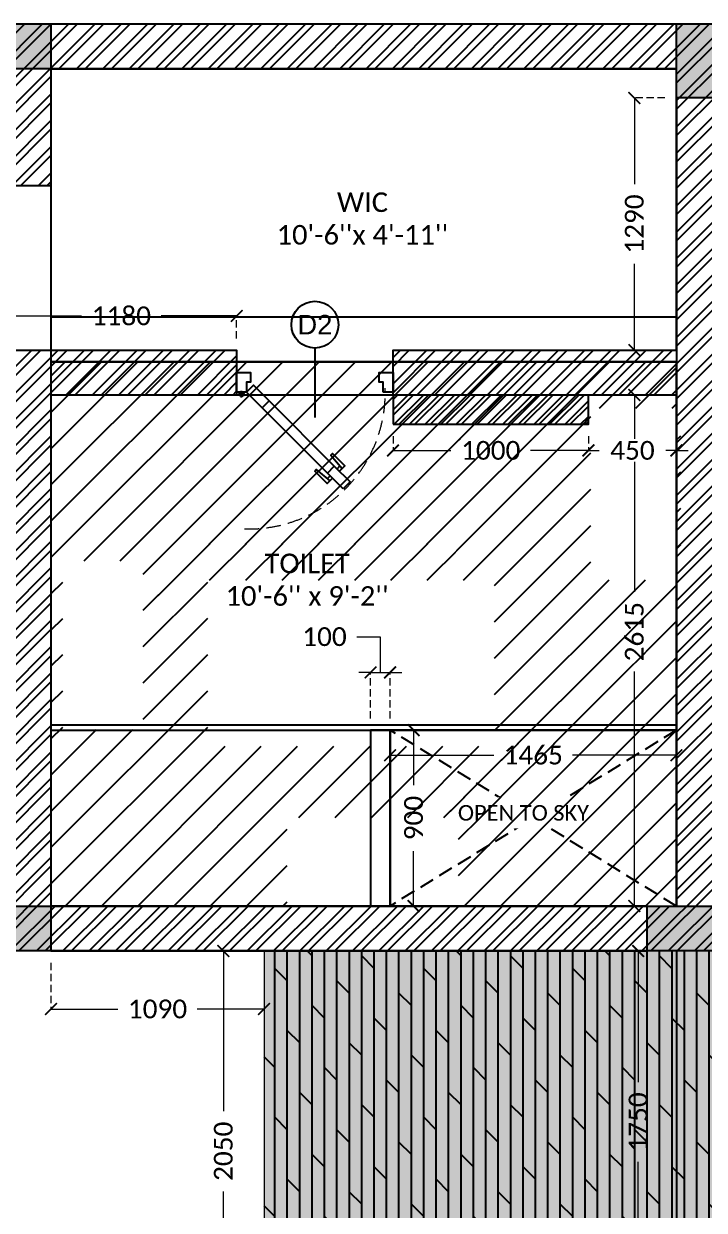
# Model space of a CAD drawing. Header units: millimetres. Extents: x -15000 to 115650, y -17045 to 28620.
# Drawn here: x 92071 to 95552, y -1327 to 4745 of the extents above; entities that cross this region are included whole.
import ezdxf
from ezdxf.enums import TextEntityAlignment as Align

# ---------------------------------------------------------------- set-up
doc = ezdxf.new("R2010")
doc.units = ezdxf.units.MM
doc.header["$LTSCALE"] = 150
for name, pattern in [('3BHK-W(SB)$0$HIDDEN', [0.375, 0.25, -0.125]), ('DASHED', [0.75, 0.5, -0.25]), ('HIDDEN', [0])]:
    doc.linetypes.add(name, pattern=pattern)
for name, color, linetype in [('ad-Column', 3, 'Continuous'), ('ad-Column Hatch', 125, 'Continuous'), ('ad-Door', 11, 'Continuous'), ('ad-Elevation 10', 8, 'Continuous'), ('ad-Furniture', 8, 'Continuous'), ('ad-Ledge Wall', 6, 'Continuous'), ('ad-Revision', 4, 'Continuous'), ('ad-Text main', 7, 'Continuous'), ('ad-Text Main_Door&window Label', 7, 'Continuous'), ('ad-Wall', 240, 'Continuous'), ('ad-Wall hatch', 8, 'Continuous'), ('BEAMS', 2, 'Continuous'), ('hatch', 8, 'Continuous')]:
    doc.layers.add(name, color=color, linetype=linetype)
doc.layers.add('ad-Dimension', color=5, linetype='Continuous', lineweight=0, true_color=0x0000ff)
doc.layers.add('ad-Glass Sectionline', color=140, linetype='Continuous', true_color=0x00bfff)
doc.layers.add('ad-Verandah', color=7, linetype='Continuous', true_color=0xa57c52)
doc.layers.get('ad-Furniture').off()
doc.styles.add('New Text Style', font='arial.ttf', dxfattribs={"height": 100})
doc.styles.get("Standard").update_dxf_attribs({"font": 'calibril.ttf'})
doc.dimstyles.new('A-75-DIM-INT (Framing)', dxfattribs={"dimscale": 100, "dimtxt": 0.8, "dimasz": 0.5, "dimexe": 0, "dimexo": 0.5, "dimgap": 0.5, "dimtad": 0, "dimdec": 0, "dimdsep": 46, "dimtxsty": 'Standard', "dimblk": 'ARCHTICK', "dimcen": 0.025, "dimclrd": 256, "dimclre": 256, "dimclrt": 256, "dimazin": 2, "dimtfac": 1, "dimtdec": 0, "dimtmove": 1, "dimatfit": 0, "dimldrblk": 'ARCHTICK', "dimfxl": 1, "dimtfill": 1, "dimtolj": 1, "dimtzin": 0, "dimarcsym": 0})

# ---------------------------------------------------------------- blocks, each defined once
blk = doc.blocks.new('_ArchTick')
at = {"color": 0, "linetype": 'ByBlock', "const_width": 0.15}
blk.add_lwpolyline([(-0.5, -0.5), (0.5, 0.5)], dxfattribs=at)
blk = doc.blocks.new('*D17')
at = {"layer": 'ad-Dimension', "linetype": '3BHK-W(SB)$0$HIDDEN', "lineweight": -2}
for p, q in [((8250, -9255), (8094.8, -9255)), ((8250, -10545), (8094.8, -10545))]:
    blk.add_line(p, q, dxfattribs=at)
at = {"layer": 'ad-Dimension', "lineweight": -2}
for p, q in [((8094.8, -9255), (8094.8, -9696.6)), ((8094.8, -10545), (8094.8, -10103.4))]:
    blk.add_line(p, q, dxfattribs=at)
at = {"layer": 'Defpoints', "color": 0}
for p in [(8310, -9255), (8094.8, -10545), (8310, -10545)]:
    blk.add_point(p, dxfattribs=at)
at = {"layer": 'ad-Dimension', "lineweight": -2, "xscale": 60, "yscale": 60, "zscale": 60}
for p, rotation in [((8094.8, -9255), 90), ((8094.8, -10545), 270)]:
    blk.add_blockref('_ArchTick', p, dxfattribs=dict(at, rotation=rotation))
at = {"layer": 'ad-Dimension', "insert": (8094.8, -9900), "char_height": 96, "attachment_point": 5, "rotation": 90, "bg_fill": 3, "box_fill_scale": 1.1, "bg_fill_color": 257, "bg_fill_transparency": 0}
blk.add_mtext('\\A1;1290', dxfattribs=at)
blk = doc.blocks.new('*D18')
at = {"layer": 'ad-Dimension', "linetype": '3BHK-W(SB)$0$HIDDEN', "lineweight": -2}
for p, q in [((8250, -10775), (8094.8, -10775)), ((8250, -13390), (8094.8, -13390))]:
    blk.add_line(p, q, dxfattribs=at)
at = {"layer": 'ad-Dimension', "lineweight": -2}
for p, q in [((8094.8, -10775), (8094.8, -11782.6)), ((8094.8, -13390), (8094.8, -12189.7))]:
    blk.add_line(p, q, dxfattribs=at)
at = {"layer": 'Defpoints', "color": 0}
for p in [(8310, -10775), (8094.8, -13390), (8310, -13390)]:
    blk.add_point(p, dxfattribs=at)
at = {"layer": 'ad-Dimension', "lineweight": -2, "xscale": 60, "yscale": 60, "zscale": 60}
for p, rotation in [((8094.8, -10775), 90), ((8094.8, -13390), 270)]:
    blk.add_blockref('_ArchTick', p, dxfattribs=dict(at, rotation=rotation))
at = {"layer": 'ad-Dimension', "insert": (8094.8, -11986.2), "char_height": 96, "attachment_point": 5, "rotation": 90, "bg_fill": 3, "box_fill_scale": 1.1, "bg_fill_color": 257, "bg_fill_transparency": 0}
blk.add_mtext('\\A1;2615', dxfattribs=at)
blk = doc.blocks.new('*D19')
at = {"layer": 'ad-Dimension', "linetype": '3BHK-W(SB)$0$HIDDEN', "lineweight": -2}
for p, q in [((4880, -10485), (4880, -10370.3)), ((6060, -10485), (6060, -10370.3))]:
    blk.add_line(p, q, dxfattribs=at)
at = {"layer": 'ad-Dimension', "lineweight": -2}
for p, q in [((4880, -10370.3), (5266.6, -10370.3)), ((6060, -10370.3), (5673.4, -10370.3))]:
    blk.add_line(p, q, dxfattribs=at)
at = {"layer": 'Defpoints', "color": 0}
for p in [(6060, -10370.3), (4880, -10545), (6060, -10545)]:
    blk.add_point(p, dxfattribs=at)
at = {"layer": 'ad-Dimension', "lineweight": -2, "xscale": 60, "yscale": 60, "zscale": 60, "rotation": 180}
blk.add_blockref('_ArchTick', (4880, -10370.3), dxfattribs=at)
at = {"layer": 'ad-Dimension', "lineweight": -2, "xscale": 60, "yscale": 60, "zscale": 60}
blk.add_blockref('_ArchTick', (6060, -10370.3), dxfattribs=at)
at = {"layer": 'ad-Dimension', "insert": (5470, -10370.3), "char_height": 96, "attachment_point": 5, "bg_fill": 3, "box_fill_scale": 1.1, "bg_fill_color": 257, "bg_fill_transparency": 0}
blk.add_mtext('\\A1;1180', dxfattribs=at)
blk = doc.blocks.new('*D48')
at = {"layer": 'ad-Dimension', "linetype": '3BHK-W(SB)$0$HIDDEN', "lineweight": -2}
for p, q in [((6860, -10985), (6860, -11058.6)), ((7860, -10985), (7860, -11058.6))]:
    blk.add_line(p, q, dxfattribs=at)
at = {"layer": 'ad-Dimension', "lineweight": -2}
for p, q in [((6860, -11058.6), (7156.6, -11058.6)), ((7860, -11058.6), (7563.4, -11058.6))]:
    blk.add_line(p, q, dxfattribs=at)
at = {"layer": 'Defpoints', "color": 0}
for p in [(6860, -10925), (7860, -10925), (7860, -11058.6)]:
    blk.add_point(p, dxfattribs=at)
at = {"layer": 'ad-Dimension', "lineweight": -2, "xscale": 60, "yscale": 60, "zscale": 60, "rotation": 180}
blk.add_blockref('_ArchTick', (6860, -11058.6), dxfattribs=at)
at = {"layer": 'ad-Dimension', "lineweight": -2, "xscale": 60, "yscale": 60, "zscale": 60}
blk.add_blockref('_ArchTick', (7860, -11058.6), dxfattribs=at)
at = {"layer": 'ad-Dimension', "insert": (7360, -11058.6), "char_height": 96, "attachment_point": 5, "bg_fill": 3, "box_fill_scale": 1.1, "bg_fill_color": 257, "bg_fill_transparency": 0}
blk.add_mtext('\\A1;1000', dxfattribs=at)
blk = doc.blocks.new('*D60')
at = {"layer": 'ad-Dimension', "linetype": '3BHK-W(SB)$0$HIDDEN', "lineweight": -2}
for p, q in [((6140, -13620), (5991.9, -13620)), ((6140, -15670), (5991.9, -15670))]:
    blk.add_line(p, q, dxfattribs=at)
at = {"layer": 'ad-Dimension', "lineweight": -2}
for p, q in [((5991.9, -13620), (5991.9, -14439.3)), ((5991.9, -15670), (5991.9, -14850.7))]:
    blk.add_line(p, q, dxfattribs=at)
at = {"layer": 'Defpoints', "color": 0}
for p in [(5991.9, -13620), (6200, -13620), (6200, -15670)]:
    blk.add_point(p, dxfattribs=at)
at = {"layer": 'ad-Dimension', "lineweight": -2, "xscale": 60, "yscale": 60, "zscale": 60}
for p, rotation in [((5991.9, -13620), 90), ((5991.9, -15670), 270)]:
    blk.add_blockref('_ArchTick', p, dxfattribs=dict(at, rotation=rotation))
at = {"layer": 'ad-Dimension', "insert": (5991.9, -14645), "char_height": 96, "attachment_point": 5, "rotation": 90, "bg_fill": 3, "box_fill_scale": 1.1, "bg_fill_color": 257, "bg_fill_transparency": 0}
blk.add_mtext('\\A1;2050', dxfattribs=at)
blk = doc.blocks.new('*D61')
at = {"layer": 'ad-Dimension', "linetype": '3BHK-W(SB)$0$HIDDEN', "lineweight": -2}
for p, q in [((5110, -13680), (5110, -13917.2)), ((6200, -13680), (6200, -13917.2))]:
    blk.add_line(p, q, dxfattribs=at)
at = {"layer": 'ad-Dimension', "lineweight": -2}
for p, q in [((5110, -13917.2), (5451.6, -13917.2)), ((6200, -13917.2), (5858.4, -13917.2))]:
    blk.add_line(p, q, dxfattribs=at)
at = {"layer": 'Defpoints', "color": 0}
for p in [(5110, -13620), (6200, -13620), (6200, -13917.2)]:
    blk.add_point(p, dxfattribs=at)
at = {"layer": 'ad-Dimension', "lineweight": -2, "xscale": 60, "yscale": 60, "zscale": 60, "rotation": 180}
blk.add_blockref('_ArchTick', (5110, -13917.2), dxfattribs=at)
at = {"layer": 'ad-Dimension', "lineweight": -2, "xscale": 60, "yscale": 60, "zscale": 60}
blk.add_blockref('_ArchTick', (6200, -13917.2), dxfattribs=at)
at = {"layer": 'ad-Dimension', "insert": (5655, -13917.2), "char_height": 96, "attachment_point": 5, "bg_fill": 3, "box_fill_scale": 1.1, "bg_fill_color": 257, "bg_fill_transparency": 0}
blk.add_mtext('\\A1;1090', dxfattribs=at)
blk = doc.blocks.new('*D62')
at = {"layer": 'ad-Dimension', "linetype": '3BHK-W(SB)$0$HIDDEN', "lineweight": -2}
for p, q in [((8180, -13620), (8114.1, -13620)), ((8180, -15370), (8114.1, -15370))]:
    blk.add_line(p, q, dxfattribs=at)
at = {"layer": 'ad-Dimension', "lineweight": -2}
for p, q in [((8114.1, -13620), (8114.1, -14291.6)), ((8114.1, -15370), (8114.1, -14698.4))]:
    blk.add_line(p, q, dxfattribs=at)
at = {"layer": 'Defpoints', "color": 0}
for p in [(8114.1, -13620), (8240, -13620), (8240, -15370)]:
    blk.add_point(p, dxfattribs=at)
at = {"layer": 'ad-Dimension', "lineweight": -2, "xscale": 60, "yscale": 60, "zscale": 60}
for p, rotation in [((8114.1, -13620), 90), ((8114.1, -15370), 270)]:
    blk.add_blockref('_ArchTick', p, dxfattribs=dict(at, rotation=rotation))
at = {"layer": 'ad-Dimension', "insert": (8114.1, -14495), "char_height": 96, "attachment_point": 5, "rotation": 90, "bg_fill": 3, "box_fill_scale": 1.1, "bg_fill_color": 257, "bg_fill_transparency": 0}
blk.add_mtext('\\A1;1750', dxfattribs=at)
blk = doc.blocks.new('*D72')
at = {"layer": 'ad-Dimension', "linetype": '3BHK-W(SB)$0$HIDDEN', "lineweight": -2}
for p, q in [((7860, -10985), (7860, -11058.6)), ((8310, -10985), (8310, -11058.6))]:
    blk.add_line(p, q, dxfattribs=at)
at = {"layer": 'ad-Dimension', "lineweight": -2}
for p, q in [((7860, -11058.6), (7800, -11058.6)), ((7860, -11058.6), (7914.9, -11058.6)), ((8310, -11058.6), (8255.1, -11058.6)), ((8310, -11058.6), (8370, -11058.6))]:
    blk.add_line(p, q, dxfattribs=at)
at = {"layer": 'Defpoints', "color": 0}
for p in [(7860, -10925), (8310, -10925), (8310, -11058.6)]:
    blk.add_point(p, dxfattribs=at)
at = {"layer": 'ad-Dimension', "lineweight": -2, "xscale": 60, "yscale": 60, "zscale": 60}
blk.add_blockref('_ArchTick', (7860, -11058.6), dxfattribs=at)
at = {"layer": 'ad-Dimension', "lineweight": -2, "xscale": 60, "yscale": 60, "zscale": 60, "rotation": 180}
blk.add_blockref('_ArchTick', (8310, -11058.6), dxfattribs=at)
at = {"layer": 'ad-Dimension', "insert": (8085, -11058.6), "char_height": 96, "attachment_point": 5, "bg_fill": 3, "box_fill_scale": 1.1, "bg_fill_color": 257, "bg_fill_transparency": 0}
blk.add_mtext('\\A1;450', dxfattribs=at)
blk = doc.blocks.new('*D77')
at = {"layer": 'ad-Dimension', "linetype": '3BHK-W(SB)$0$HIDDEN', "lineweight": -2}
for p, q in [((6845, -12550), (6845, -12618.1)), ((8310, -12550), (8310, -12618.1))]:
    blk.add_line(p, q, dxfattribs=at)
at = {"layer": 'ad-Dimension', "lineweight": -2}
for p, q in [((6845, -12618.1), (7376.2, -12618.1)), ((8310, -12618.1), (7778.8, -12618.1))]:
    blk.add_line(p, q, dxfattribs=at)
at = {"layer": 'Defpoints', "color": 0}
for p in [(6845, -12490), (8310, -12490), (8310, -12618.1)]:
    blk.add_point(p, dxfattribs=at)
at = {"layer": 'ad-Dimension', "lineweight": -2, "xscale": 60, "yscale": 60, "zscale": 60, "rotation": 180}
blk.add_blockref('_ArchTick', (6845, -12618.1), dxfattribs=at)
at = {"layer": 'ad-Dimension', "lineweight": -2, "xscale": 60, "yscale": 60, "zscale": 60}
blk.add_blockref('_ArchTick', (8310, -12618.1), dxfattribs=at)
at = {"layer": 'ad-Dimension', "insert": (7577.5, -12618.1), "char_height": 96, "attachment_point": 5, "bg_fill": 3, "box_fill_scale": 1.1, "bg_fill_color": 257, "bg_fill_transparency": 0}
blk.add_mtext('\\A1;1465', dxfattribs=at)
blk = doc.blocks.new('*D78')
at = {"layer": 'ad-Dimension', "linetype": '3BHK-W(SB)$0$HIDDEN', "lineweight": -2}
for p, q in [((6905, -12490), (6965.3, -12490)), ((6905, -13390), (6965.3, -13390))]:
    blk.add_line(p, q, dxfattribs=at)
at = {"layer": 'ad-Dimension', "lineweight": -2}
for p, q in [((6965.3, -12490), (6965.3, -12771.3)), ((6965.3, -13390), (6965.3, -13108.7))]:
    blk.add_line(p, q, dxfattribs=at)
at = {"layer": 'Defpoints', "color": 0}
for p in [(6845, -12490), (6845, -13390), (6965.3, -13390)]:
    blk.add_point(p, dxfattribs=at)
at = {"layer": 'ad-Dimension', "lineweight": -2, "xscale": 60, "yscale": 60, "zscale": 60}
for p, rotation in [((6965.3, -12490), 90), ((6965.3, -13390), 270)]:
    blk.add_blockref('_ArchTick', p, dxfattribs=dict(at, rotation=rotation))
at = {"layer": 'ad-Dimension', "insert": (6965.3, -12940), "char_height": 96, "attachment_point": 5, "rotation": 90, "bg_fill": 3, "box_fill_scale": 1.1, "bg_fill_color": 257, "bg_fill_transparency": 0}
blk.add_mtext('\\A1;900', dxfattribs=at)
blk = doc.blocks.new('*D79')
at = {"layer": 'ad-Dimension', "lineweight": -2}
for p, q in [((6674.5, -12011.9), (6794.5, -12011.9)), ((6794.5, -12011.9), (6795, -12194.8)), ((6745, -12194.8), (6685, -12194.8)), ((6745, -12194.8), (6845, -12194.8)), ((6845, -12194.8), (6905, -12194.8))]:
    blk.add_line(p, q, dxfattribs=at)
at = {"layer": 'ad-Dimension', "linetype": '3BHK-W(SB)$0$HIDDEN', "lineweight": -2}
for p, q in [((6745, -12430), (6745, -12194.8)), ((6845, -12430), (6845, -12194.8))]:
    blk.add_line(p, q, dxfattribs=at)
at = {"layer": 'Defpoints', "color": 0}
for p in [(6845, -12194.8), (6745, -12490), (6845, -12490)]:
    blk.add_point(p, dxfattribs=at)
at = {"layer": 'ad-Dimension', "lineweight": -2, "xscale": 60, "yscale": 60, "zscale": 60}
blk.add_blockref('_ArchTick', (6745, -12194.8), dxfattribs=at)
at = {"layer": 'ad-Dimension', "lineweight": -2, "xscale": 60, "yscale": 60, "zscale": 60, "rotation": 180}
blk.add_blockref('_ArchTick', (6845, -12194.8), dxfattribs=at)
at = {"layer": 'ad-Dimension', "insert": (6509.4, -12011.9), "char_height": 96, "attachment_point": 5, "bg_fill": 3, "box_fill_scale": 1.1, "bg_fill_color": 257, "bg_fill_transparency": 0}
blk.add_mtext('\\A1;100', dxfattribs=at)
blk = doc.blocks.new('zw$6251')
at = {"layer": 'hatch', "ltscale": 25}
h = blk.add_hatch(dxfattribs=at)
h.set_pattern_fill('ANSI31', color=256, scale=1050)
h.set_pattern_definition([(45, (-2999650.57, -68954.22), (-92.807765, 92.807765), [])])
h.paths.add_polyline_path([(7125, -10605), (5110, -10605), (5110, -13390.3), (7125, -13390.3)])
h.paths.add_polyline_path([(8310.1, -10605), (7125, -10605), (7125, -13390.3), (8159.7, -13390.3), (8159.7, -13390), (8310, -13390)])
h.paths.add_polyline_path([(5582.3, -12487.3), (5582.3, -11623), (5169.8, -11623), (5169.8, -12487.3)], flags=16)
h.paths.add_polyline_path([(5912.4, -12572.2), (7379.4, -12572.2), (7379.4, -11723), (5912.4, -11723)])
h.paths.add_polyline_path([(6318.3, -13388.3), (7194.6, -13388.3), (7194.6, -12936.8), (6318.3, -12936.8)])
h.paths.add_polyline_path([(8332, -11720.5), (8332, -10841.6), (7872.6, -10841.6), (7872.6, -11720.5)])
at = {"layer": 'BEAMS', "ltscale": 25}
for p, q in [((5110, -8875), (8309.9, -8875)), ((4880, -9105), (4880, -13390.3)), ((5110, -9105), (8309.9, -9105)), ((5110, -9105), (5110, -13390.3)), ((8310.1, -9255.4), (8310, -13390)), ((8540.1, -9255.4), (8540, -13390)), ((5110, -10375), (8309.9, -10375)), ((5110, -10605), (8309.9, -10605)), ((8159.7, -13390.3), (5110, -13390.3)), ((8159.7, -13620.3), (5110, -13620.3)), ((8310, -13620.3), (8310, -15370.3)), ((8540, -13620.3), (8540, -15370.3))]:
    blk.add_line(p, q, dxfattribs=at)
blk = doc.blocks.new('ldscpe')
at = {"layer": 'ad-Verandah', "transparency": 33554559}
h = blk.add_hatch(color=256, dxfattribs=at)
h.dxf.hatch_style = 1
h.paths.add_polyline_path([(13640, -8875), (12120, -8875), (12120, -13620), (6200, -13620), (6200, -15670), (13640, -15670)])
at = {"layer": 'ad-Verandah', "transparency": 33554687}
h = blk.add_hatch(dxfattribs=at)
h.set_pattern_fill('DOLMIT', color=256, scale=10, angle=90)
h.set_pattern_definition([(90, (-1084315.54, 661200.024), (-63.5, 5e-14), []), (135, (-1084315.54, 661200.02), (-126.999913, -126.999913), [89.80256, -179.605122])])
h.paths.add_polyline_path([(13640, -8875), (12120, -8875), (12120, -13620), (6200, -13620), (6200, -15670), (13640, -15670)])
at = {"layer": 'ad-Verandah', "lineweight": 9}
blk.add_lwpolyline([(13640, -8875), (12120, -8875), (12120, -13620), (6200, -13620), (6200, -15670), (13640, -15670)], close=True, dxfattribs=at)
blk = doc.blocks.new('hufefgwt')
at = {"transparency": 33554559}
h = blk.add_hatch(color=256, dxfattribs=at)
h.dxf.hatch_style = 1
h.set_gradient(color1=(153, 204, 0), color2=(63, 127, 0), name='INVSPHERICAL')
h.paths.add_polyline_path([(0, 900), (-1465, 900), (-1465, 0), (0, 0)])
at = {"layer": 'ad-Elevation 10'}
for points in [[(-1565, 0), (-1465, 0), (-1465, 900), (-1565, 900)], [(0, 900), (-1465, 900), (-1465, 0), (0, 0)]]:
    blk.add_lwpolyline(points, close=True, dxfattribs=at)
at = {"layer": 'ad-Elevation 10', "linetype": 'DASHED'}
for points in [[(0, 0), (-1465, 900)], [(0, 900), (-1465, 0)]]:
    blk.add_lwpolyline(points, dxfattribs=at)
at = {"layer": 'ad-Text main', "color": 0, "insert": (-782.6, 476.4), "char_height": 80, "width": 664.949, "attachment_point": 5, "bg_fill": 2}
blk.add_mtext('OPEN TO SKY', dxfattribs=at)
blk = doc.blocks.new('$ZCDB_AUDIT_GENERATED_C85C')
at = {"color": 8}
for points in [[(675, 75), (141.8, 359.5)], [(625, 75), (75, 75)], [(50, 25), (50, 0), (0, 0), (0, 50), (25, 50)], [(700, 0), (0, 0)], [(625, 25), (75, 25)], [(675, 50), (700, 50), (700, 0), (650, 0), (650, 25)]]:
    blk.add_lwpolyline(points, dxfattribs=at)
for points in [[(75, 25), (25, 25), (25, 75), (75, 75)], [(675, 25), (625, 25), (625, 75), (675, 75)]]:
    blk.add_lwpolyline(points, close=True, dxfattribs=at)
at = {"color": 140}
for points in [[(625, 60), (75, 60)], [(625, 40), (75, 40)]]:
    blk.add_lwpolyline(points, dxfattribs=at)
at = {"color": 8, "linetype": 'HIDDEN'}
blk.add_arc((497.1, 38.3), 473.6, 122.81509, 175.55912, dxfattribs=at)
blk = doc.blocks.new('*U155')
blk.add_blockref('$ZCDB_AUDIT_GENERATED_C85C', (0, 0))
blk = doc.blocks.new('Furn')
blk.add_blockref('hufefgwt', (-3810, -13390))
at = {"layer": 'ad-Glass Sectionline'}
blk.add_lwpolyline([(-3810, -12465), (-7010, -12465), (-7010, -12490), (-3810, -12490)], close=True, dxfattribs=at)
at = {"xscale": -1, "rotation": 179.9999999999999}
blk.add_blockref('*U155', (-6075, -12465), dxfattribs=at)
blk = doc.blocks.new('*U164')
for p, q in [((8.3, -111.1), (41.7, -111.1)), ((25, -127.8), (25, -94.4)), ((528.5, -478), (513.6, -492.9)), ((463.3, -543.1), (478.2, -528.2))]:
    blk.add_line(p, q)
for points in [[(50, -100), (0, -100), (0, 0), (71.4, 0), (71.4, -35.7), (71.4, -50), (50, -50)], [(750, -100), (750, -50), (728.6, -50), (728.6, -35.7), (728.6, 0), (800, 0), (800, -100)], [(50, -100), (130.8, -180.8), (166.2, -145.5), (85.4, -64.6)], [(130.8, -180.8), (464.2, -514.2), (499.5, -478.8), (166.2, -145.5)], [(545, -595), (464.2, -514.2), (499.5, -478.8), (580.3, -559.6)]]:
    blk.add_lwpolyline(points, close=True)
for points in [[(525.4, -504.7), (552.8, -477.2), (490, -414.3), (482.2, -422.2), (539.2, -490.8)], [(490, -540), (462.5, -567.5), (399.7, -504.7), (407.6, -496.8), (476.2, -553.8)]]:
    blk.add_lwpolyline(points)
blk.add_circle((25, -111.1), 11.1)
at = {"color": 8, "linetype": 'DASHED', "lineweight": 0}
blk.add_arc((62.1, -102.1), 698.3, 268.18808, 1.81192, dxfattribs=at)
at = {"layer": 'ad-Text Main_Door&window Label'}
blk.add_line((400, 125), (400, -230), dxfattribs=at)
blk.add_circle((400.3, 245), 120, dxfattribs=at)
at = {"layer": 'ad-Text Main_Door&window Label', "style": 'New Text Style'}
blk.add_attdef('D1', text='', height=100, dxfattribs=at).set_placement((400.3, 245), align=Align.MIDDLE_CENTER)
blk = doc.blocks.new('walls')
at = {"layer": 'ad-Wall hatch', "transparency": 33554610}
h = blk.add_hatch(dxfattribs=at)
h.set_pattern_fill('ANSI32', color=256, scale=10)
h.set_pattern_definition([(45, (-1040635.14, 674820.02), (-67.351921, 67.351921), []), (45, (-1040590.24, 674820.02), (-67.351921, 67.351921), [])])
h.paths.add_polyline_path([(12120, 13620), (12120, 10220), (11890, 10220), (11890, 13390), (7240, 13390), (7240, 8645), (4245, 8645), (4245, 8875), (4330, 8875), (4330, 9475), (4560, 9475), (4560, 8875), (7010, 8875), (7010, 10385), (6360, 10385), (6360, 10615), (7010, 10615), (7010, 13390), (4560, 13390), (4560, 10615), (5560, 10615), (5560, 10385), (4330, 10385), (4330, 13390), (230, 13390), (230, 8875), (3345, 8875), (3345, 8645), (3060, 8645), (3060, 4745), (3345, 4745), (3345, 4515), (230, 4515), (230, 230), (4880, 230), (4880, 3075), (6060, 3075), (6060, 2845), (5110, 2845), (5110, 230), (8310, 230), (8310, 2845), (6860, 2845), (6860, 3075), (8310, 3075), (8310, 4515), (5110, 4515), (5110, 3915), (4880, 3915), (4880, 4515), (4245, 4515), (4245, 4745), (8540, 4745), (8540, 230), (9240, 230), (9240, 0), (0, 0), (0, 4745), (2830, 4745), (2830, 8645), (0, 8645), (0, 13620)])
at = {"layer": 'ad-Wall hatch'}
h = blk.add_hatch(dxfattribs=at)
h.set_pattern_fill('ANSI32', color=256, scale=150, angle=180)
h.set_pattern_definition([(45, (54228.004, -6177.24), (-39.774756, 39.774756), []), (45, (54254.52, -6177.24), (-39.774756, 39.774756), [])])
h.paths.add_polyline_path([(6860, 2695), (7860, 2695), (7860, 2845), (6860, 2845)])
at = {"layer": 'ad-Ledge Wall'}
blk.add_lwpolyline([(6860, 2695), (7860, 2695), (7860, 2845), (6860, 2845)], close=True, dxfattribs=at)
at = {"layer": 'ad-Wall'}
for points in [[(3345, 4745), (3345, 4515), (230, 4515), (230, 230), (4880, 230), (4880, 3075), (6060, 3075), (6060, 2845), (5110, 2845), (5110, 230), (8310, 230), (8310, 2845), (6860, 2845), (6860, 3075), (8310, 3075), (8310, 4515), (5110, 4515), (5110, 3915), (4880, 3915), (4880, 4515), (4245, 4515), (4245, 4745)], [(9240, 0), (0, 0), (0, 4745), (2830, 4745), (2830, 8645), (0, 8645), (0, 13620), (12120, 13620)]]:
    blk.add_lwpolyline(points, dxfattribs=at)
at = {"layer": 'ad-Door', "ltscale": 5, "rotation": 359.9999999999999}
blk.add_blockref('*U164', (6060, 2960), dxfattribs=at).add_auto_attribs({'D1': 'D2'})
blk = doc.blocks.new('Text')
at = {"layer": 'ad-Text main', "char_height": 100, "width": 1424.195, "attachment_point": 5, "bg_fill": 2}
for s, insert in [("WIC\\P10'-6''x 4'-11''", (6703.8, 3747.8)), ("TOILET\\P10'-6'' x 9'-2''", (6420.7, 1899.4))]:
    blk.add_mtext(s, dxfattribs=dict(at, insert=insert))
blk = doc.blocks.new('zw$6AA0')
at = {"layer": 'ad-Column Hatch', "transparency": 33554687}
h = blk.add_hatch(color=256, dxfattribs=at)
h.dxf.hatch_style = 1
h.paths.add_polyline_path([(0, -230), (380, -230), (380, 0), (0, 0)])
at = {"layer": 'ad-Column'}
blk.add_lwpolyline([(0, -230), (380, -230), (380, 0), (0, 0)], close=True, dxfattribs=at)
blk = doc.blocks.new('1625E_Columns P30')
at = {"layer": 'ad-Column', "xscale": -1}
for p, rotation in [((5110, 4745), 359.9999999999997), ((8310, 4745), 89.99999999999977), ((4730, 0), 180), ((8160, 0), 180)]:
    blk.add_blockref('zw$6AA0', p, dxfattribs=dict(at, rotation=rotation))
blk = doc.blocks.new('dim')
at = {"layer": 'ad-Dimension'}
for base, p1, p2, picture, middle in [((8094.8, -10545), (8310, -9255), (8310, -10545), '*D17', (8094.8, -9900)), ((5991.9, -13620), (6200, -15670), (6200, -13620), '*D60', (5991.9, -14645)), ((8114.1, -13620), (8240, -15370), (8240, -13620), '*D62', (8114.1, -14495))]:
    dim = blk.add_linear_dim(base=base, p1=p1, p2=p2, angle=90, dimstyle='A-75-DIM-INT (Framing)', override={"dimscale": 120, "dimblk": 'ArchTick', "dimfxl": 10, "dimtfill": 1, "dimtfillclr": 0}, dxfattribs=at)
    dim.commit()
    dim.dimension.update_dxf_attribs({"geometry": picture, "text_midpoint": middle})
for base, p1, p2, picture, middle in [((6060, -10370.3), (4880, -10545), (6060, -10545), '*D19', (5470, -10370.3)), ((7860, -11058.6), (6860, -10925), (7860, -10925), '*D48', (7360, -11058.6))]:
    dim = blk.add_linear_dim(base=base, p1=p1, p2=p2, dimstyle='A-75-DIM-INT (Framing)', override={"dimscale": 120, "dimblk": 'ArchTick', "dimfxl": 10, "dimtfill": 1, "dimtfillclr": 0}, dxfattribs=at)
    dim.commit()
    dim.dimension.update_dxf_attribs({"geometry": picture, "text_midpoint": middle})
dim = blk.add_linear_dim(base=(8094.8, -13390), p1=(8310, -10775), p2=(8310, -13390), angle=90, dimstyle='A-75-DIM-INT (Framing)', override={"dimscale": 120, "dimblk": 'ArchTick', "dimfxl": 10, "dimtfill": 1, "dimtfillclr": 0}, dxfattribs=at)
dim.commit()
dim.dimension.update_dxf_attribs({"geometry": '*D18', "text_midpoint": (8094.8, -11986.2), "dimtype": 128})
dim = blk.add_linear_dim(base=(8310, -11058.6), p1=(7860, -10925), p2=(8310, -10925), dimstyle='A-75-DIM-INT (Framing)', override={"dimscale": 120, "dimblk": 'ArchTick', "dimfxl": 10, "dimtfill": 1, "dimtfillclr": 0}, dxfattribs=at)
dim.commit()
dim.dimension.update_dxf_attribs({"geometry": '*D72', "text_midpoint": (8085, -11058.6), "dimtype": 128})
for base, p1, p2, picture, middle in [((8310, -12618.1), (6845, -12490), (8310, -12490), '*D77', (7577.5, -12618.1)), ((6200, -13917.2), (5110, -13620), (6200, -13620), '*D61', (5655, -13917.2))]:
    dim = blk.add_linear_dim(base=base, p1=p1, p2=p2, dimstyle='A-75-DIM-INT (Framing)', override={"dimscale": 120, "dimblk": 'ArchTick', "dimfxl": 10, "dimtfill": 1, "dimtfillclr": 0}, dxfattribs=at)
    dim.commit()
    dim.dimension.update_dxf_attribs({"geometry": picture, "text_midpoint": middle})
dim = blk.add_linear_dim(base=(6965.3, -13390), p1=(6845, -12490), p2=(6845, -13390), angle=90, dimstyle='A-75-DIM-INT (Framing)', override={"dimscale": 120, "dimblk": 'ArchTick', "dimfxl": 10, "dimtfill": 1, "dimtfillclr": 0}, dxfattribs=at)
dim.commit()
dim.dimension.update_dxf_attribs({"geometry": '*D78', "text_midpoint": (6965.3, -12940)})
dim = blk.add_linear_dim(base=(6845, -12194.8), p1=(6745, -12490), p2=(6845, -12490), dimstyle='A-75-DIM-INT (Framing)', override={"dimscale": 120, "dimblk": 'ArchTick', "dimfxl": 10, "dimtfill": 1, "dimtfillclr": 0}, dxfattribs=at)
dim.commit()
dim.dimension.update_dxf_attribs({"geometry": '*D79', "text_midpoint": (6614.5, -12011.9), "dimtype": 128})

msp = doc.modelspace()

# ---------------------------------------------------------------- block references
at = {"layer": 'ad-Dimension'}
msp.add_blockref('dim', (87100, 13620), dxfattribs=at)

# ---------------------------------------------------------------- next in the draw order: block references
at = {"layer": 'ad-Verandah'}
msp.add_blockref('ldscpe', (87100, 13620), dxfattribs=at)

# ---------------------------------------------------------------- next in the draw order: block references
at = {"layer": 'ad-Furniture'}
msp.add_blockref('Furn', (99220, 13620), dxfattribs=at)

# ---------------------------------------------------------------- next in the draw order: block references
at = {"layer": 'ad-Wall'}
msp.add_blockref('walls', (87100, 0), dxfattribs=at)

# ---------------------------------------------------------------- next in the draw order: block references
at = {"layer": 'ad-Text main'}
msp.add_blockref('Text', (87100, 0), dxfattribs=at)

# ---------------------------------------------------------------- next in the draw order: linework, layer by layer
at = {"layer": 'ad-Revision', "const_width": 10}
msp.add_lwpolyline([(92210, 3015), (95410.1, 3015), (95410.1, 2845), (92210, 2845)], close=True, dxfattribs=at)

# ---------------------------------------------------------------- next in the draw order: block references
for name, p in [('zw$6251', (87100, 13620)), ('1625E_Columns P30', (87100, 0))]:
    msp.add_blockref(name, p)

doc.saveas('drawing.dxf')
